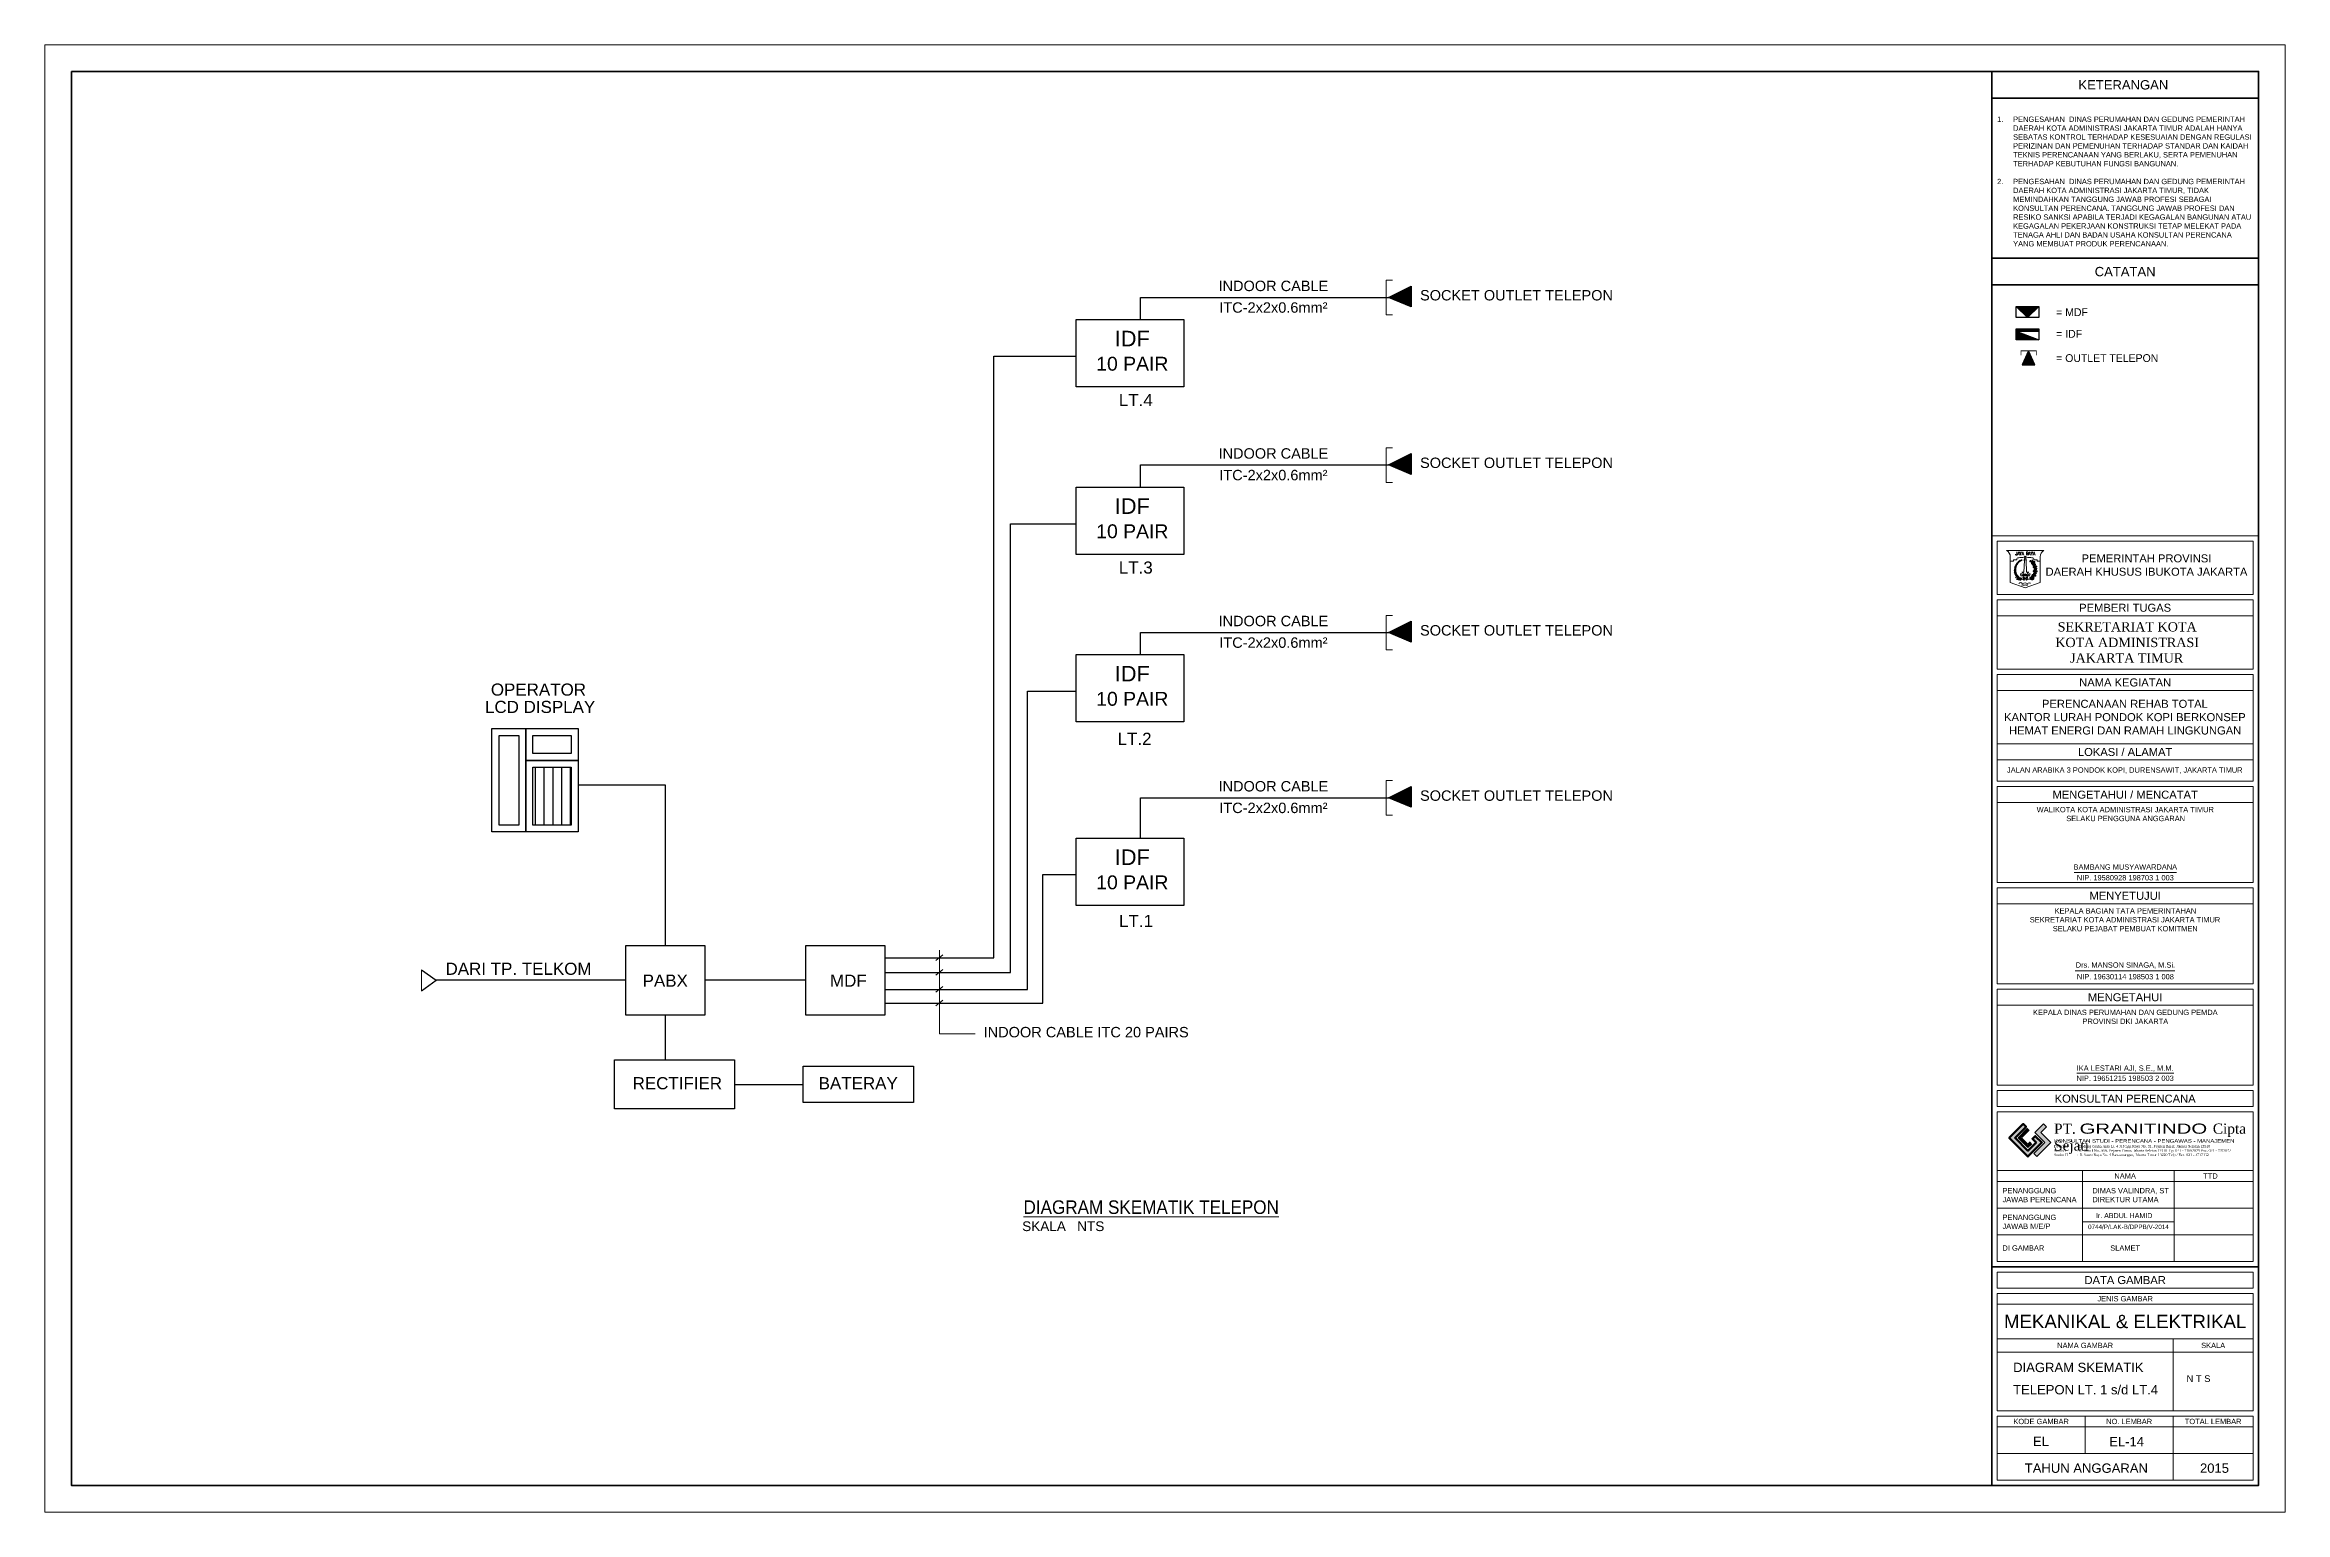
# Model space of a CAD drawing. Header units: millimetres. Extents: x -11 to 37583, y -101 to 28664.
# Drawn here: x 20783 to 37583, y 17664 to 28664 of the extents above; entities that cross this region are included whole.
import ezdxf
from ezdxf.enums import TextEntityAlignment as Align

# ---------------------------------------------------------------- set-up
doc = ezdxf.new("R2010")
doc.units = ezdxf.units.MM
for name, color, linetype, lineweight in [('ars', 11, 'Continuous', 5), ('GRS KOP', 1, 'Continuous', 35), ('HACH', 252, 'Continuous', 0), ('kop', 7, 'Continuous', 20), ('LAMPU-LISTRIK', 22, 'Continuous', 0), ('lan', 7, 'Continuous', 15), ('logo', 7, 'Continuous', 50), ('TEKS', 255, 'Continuous', 9)]:
    doc.layers.add(name, color=color, linetype=linetype, lineweight=lineweight)
doc.layers.add('DIM', color=8, linetype='Continuous')
doc.layers.add('HT', color=8, linetype='Continuous')
doc.styles.add('BARU', font='complex.shx')
doc.styles.add('H500', font='X-OPTA10.SHX')
doc.styles.get("Standard").update_dxf_attribs({"font": 'arial.ttf'})
doc.styles.add('style2', font='verdana.ttf')

# ---------------------------------------------------------------- blocks, each defined once
blk = doc.blocks.new('logo granitindo baru')
at = {"layer": 'logo'}
for points in [[(1.03, 1.463), (0.916, 1.574), (0.366, 1.024), (1.1, 0.289), (1.652, 0.843), (1.392, 1.098), (1.281, 0.987), (1.423, 0.84), (1.102, 0.519), (0.594, 1.025)], [(1.721, 1.576), (1.381, 1.236), (1.771, 0.842), (1.341, 0.407), (1.454, 0.294), (2.001, 0.844), (1.609, 1.237), (1.835, 1.464)]]:
    blk.add_hatch(color=8, dxfattribs=at).paths.add_polyline_path(points)
at = {"layer": 'Defpoints'}
blk.add_point((9.7, 0), dxfattribs=at)
at = {"layer": 'logo'}
blk.add_lwpolyline([(1.03, 1.463), (0.916, 1.574), (0.366, 1.024), (1.1, 0.289), (1.652, 0.843), (1.392, 1.098), (1.281, 0.987), (1.423, 0.84), (1.102, 0.519), (0.594, 1.025), (1.03, 1.463), (0.916, 1.574)], dxfattribs=at)
at = {"layer": 'logo', "lineweight": 13}
for points in [[(1.089, 1.403), (0.713, 1.026), (1.101, 0.638), (1.258, 0.794)], [(1.112, 1.38), (0.759, 1.026), (1.101, 0.683), (1.235, 0.817)], [(1.134, 1.357), (0.803, 1.026), (1.101, 0.728), (1.213, 0.839)], [(1.157, 1.334), (0.85, 1.026), (1.101, 0.775), (1.189, 0.863)]]:
    blk.add_lwpolyline(points, dxfattribs=at)
at = {"layer": 'logo', "lineweight": 0}
blk.add_lwpolyline([(1.721, 1.576), (1.381, 1.236), (1.771, 0.842), (1.341, 0.407), (1.454, 0.294), (2.001, 0.844), (1.609, 1.237), (1.835, 1.464), (1.721, 1.576)], dxfattribs=at)
at = {"layer": 'logo', "insert": (2.134, 0.975), "char_height": 0.1, "attachment_point": 1}
blk.add_mtext_dynamic_manual_height_columns('{\\f@Arial Unicode MS|b0|i0|c0|p34;\\H1.4x;\\W1.2;KONSULTAN STUDI - PERENCANA - PENGAWAS - MANAJEMEN\\fTimes New Roman|b0|i0|c0|p18;\\P\\pt0.9;\\H0.71429x;\\W1;Domisili ^I: Gedung Graha Arsa Lt. 4 Jl.Siaga Raya No. 31, Pejaten Barat, Jakarta Selatan 12510\\PStudio I ^I: Jl. Batu I No. 36A, Pejaten Timur, Jakarta Selatan 12510 Tlp. 021 - 71082879 Fax. 021 - 7972072\\PStudio II          : Jl. Sawo Raya No. 4 Rawamangun, Jakarta Timur 13220 Telp / Fax. 021 - 4717152}', width=9.56937, gutter_width=0, heights=[1.67], dxfattribs=at)
at = {"layer": 'logo', "insert": (2.134, 1.589), "char_height": 0.4, "width": 7.66452, "attachment_point": 1}
blk.add_mtext('{\\fTimes New Roman|b0|i0|c0|p18;PT. \\fCityBlueprint|b0|i0|c2|p2;\\W1.5;GRANITINDO \\fTimes New Roman|b0|i0|c0|p18;\\W1;Cipta Sejati}', dxfattribs=at)
blk = doc.blocks.new('kop')
at = {"layer": 'ars'}
for p, q in [((74.521, 35.599), (74.496, 35.614)), ((74.534, 35.595), (74.538, 35.581)), ((74.578, 35.526), (74.553, 35.541)), ((74.578, 35.526), (74.581, 35.555)), ((74.6, 35.468), (74.612, 35.457)), ((74.614, 35.467), (74.614, 35.452)), ((74.634, 35.366), (74.615, 35.388)), ((74.631, 35.289), (74.635, 35.273)), ((74.634, 35.366), (74.643, 35.394)), ((74.642, 35.304), (74.637, 35.29)), ((74.472, 34.989), (74.502, 34.992)), ((74.537, 35.048), (74.537, 35.078)), ((74.552, 35.066), (74.578, 35.081)), ((74.621, 35.202), (74.607, 35.228)), ((74.621, 35.202), (74.64, 35.225))]:
    blk.add_line(p, q, dxfattribs=at)
for centre, radius, start, end in [((73.816, 35.253), 0.061, 2.2926, 66.75394), ((73.901, 35.312), 0.061, 182.2926, 246.75394), ((73.906, 35.362), 0.061, 172.39949, 236.86083), ((73.812, 35.319), 0.061, 352.39949, 56.86083), ((73.916, 35.414), 0.061, 164.61904, 229.08037), ((73.817, 35.384), 0.061, 344.61904, 49.08037), ((73.933, 35.316), 0.061, 120.67989, 185.14122), ((74.278, 35.315), 0.405, 114.0856, 237.63251), ((73.842, 35.364), 0.061, 300.67989, 5.14122), ((73.923, 35.456), 0.0488, 158.86486, 223.3262), ((73.936, 35.271), 0.061, 130.573, 195.03434), ((73.852, 35.424), 0.061, 292.89943, 357.36077), ((73.937, 35.365), 0.061, 112.89943, 177.36077), ((73.842, 35.44), 0.0488, 338.86486, 43.3262), ((73.837, 35.302), 0.061, 310.573, 15.03434), ((73.873, 35.469), 0.0488, 287.14526, 351.60659), ((73.935, 35.415), 0.0488, 107.14526, 171.60659), ((73.942, 35.493), 0.0488, 150.29963, 214.76097), ((73.859, 35.489), 0.0488, 330.29963, 34.76097), ((73.948, 35.451), 0.0488, 98.58003, 163.04136), ((73.894, 35.513), 0.0488, 278.58003, 343.04136), ((73.961, 35.528), 0.0488, 145.79893, 210.26027), ((73.879, 35.531), 0.0488, 325.79893, 30.26027), ((73.916, 35.552), 0.0488, 274.07933, 338.54067), ((73.965, 35.485), 0.0488, 94.07933, 158.54067), ((73.985, 35.56), 0.0488, 139.36791, 203.82924), ((73.904, 35.572), 0.0488, 319.36791, 23.82924), ((73.984, 35.517), 0.0488, 87.6483, 152.10964), ((73.943, 35.589), 0.0488, 267.6483, 332.10964), ((74.012, 35.589), 0.0488, 133.84164, 198.30297), ((73.932, 35.609), 0.0488, 313.84164, 18.30297), ((74.007, 35.547), 0.0488, 82.12203, 146.58337), ((73.973, 35.622), 0.0488, 262.12203, 326.58337), ((74.036, 35.612), 0.0439, 126.62395, 191.08528), ((73.967, 35.639), 0.0439, 306.62395, 11.08528), ((74.026, 35.575), 0.0439, 74.90434, 139.36568), ((74.005, 35.646), 0.0439, 254.90434, 319.36568), ((74, 35.656), 0.0352, 303.96096, 8.42229), ((74.054, 35.632), 0.0352, 123.96096, 188.42229), ((74.045, 35.603), 0.0352, 72.24135, 136.70269), ((74.03, 35.66), 0.0352, 252.24135, 316.70269), ((74.027, 35.676), 0.0352, 297.74061, 2.20194), ((74.078, 35.647), 0.0352, 117.74061, 182.20194), ((74.066, 35.619), 0.0352, 66.021, 130.48234), ((74.057, 35.677), 0.0352, 246.021, 310.48234), ((74.097, 35.661), 0.0281, 113.40069, 177.86202), ((74.058, 35.688), 0.0281, 293.40069, 357.86202), ((74.086, 35.64), 0.0281, 61.68108, 126.14242), ((74.082, 35.687), 0.0281, 241.68108, 306.14242), ((74.082, 35.701), 0.0281, 293.40069, 357.86202), ((74.121, 35.674), 0.0281, 113.40069, 177.86202), ((74.11, 35.653), 0.0281, 61.68108, 126.14242), ((74.106, 35.7), 0.0281, 241.68108, 306.14242), ((74.117, 35.713), 0.0281, 260.93685, 325.39819), ((74.136, 35.669), 0.0281, 80.93685, 145.39819), ((74.232, 35.315), 0.405, 302.36749, 44.48513), ((74.485, 35.674), 0.0613, 235.51536, 280.6207), ((74.445, 35.613), 0.0507, 1.42482, 71.62404), ((74.541, 35.601), 0.0613, 235.51536, 280.6207), ((74.589, 35.652), 0.0795, 151.18188, 225.99565), ((74.502, 35.54), 0.0507, 1.42482, 71.62404), ((74.526, 35.44), 0.0795, 20.9123, 95.72607), ((74.592, 35.547), 0.0795, 200.9123, 275.72607), ((74.464, 35.633), 0.0795, 331.18188, 45.99565), ((74.611, 35.596), 0.0507, 162.59462, 232.79384), ((74.623, 35.449), 0.0613, 217.22881, 262.33415), ((74.538, 35.6), 0.0613, 313.59796, 358.7033), ((74.663, 35.361), 0.0795, 171.16409, 245.97786), ((74.552, 35.301), 0.0795, 351.16409, 65.97786), ((74.566, 35.403), 0.0507, 343.13827, 53.33749), ((74.562, 35.252), 0.0507, 331.52956, 41.72878), ((74.684, 35.504), 0.0795, 133.19986, 208.01363), ((74.559, 35.525), 0.0795, 313.19986, 28.01363), ((74.682, 35.427), 0.0507, 150.06789, 220.26711), ((74.688, 35.241), 0.0507, 128.27812, 198.47734), ((74.721, 35.315), 0.0795, 113.30268, 188.11645), ((74.611, 35.377), 0.0795, 293.30268, 8.11645), ((74.611, 35.447), 0.0613, 301.07123, 346.17657), ((73.829, 35.191), 0.061, 12.66278, 77.12411), ((73.902, 35.264), 0.061, 192.66278, 257.12411), ((73.907, 35.225), 0.061, 200.21515, 264.67648), ((73.844, 35.143), 0.061, 20.21515, 84.67648), ((73.921, 35.183), 0.061, 206.16011, 270.62144), ((73.867, 35.095), 0.061, 26.16011, 90.62144), ((73.943, 35.23), 0.061, 140.94317, 205.40451), ((73.841, 35.243), 0.061, 320.94317, 25.40451), ((73.941, 35.145), 0.061, 208.50798, 272.96932), ((73.891, 35.055), 0.061, 28.50798, 92.96932), ((73.957, 35.19), 0.061, 140.94317, 205.40451), ((73.854, 35.203), 0.061, 320.94317, 25.40451), ((73.921, 35.015), 0.061, 40.03108, 104.49242), ((73.953, 35.113), 0.061, 220.03108, 284.49242), ((73.974, 35.153), 0.061, 146.90284, 211.36418), ((73.871, 35.155), 0.061, 326.90284, 31.36418), ((73.956, 34.978), 0.061, 49.20062, 113.66196), ((73.971, 35.08), 0.061, 229.20062, 293.66196), ((73.997, 35.115), 0.061, 146.69526, 211.1566), ((73.893, 35.117), 0.061, 326.69526, 31.1566), ((74.021, 35.084), 0.061, 144.86352, 209.32486), ((73.918, 35.089), 0.061, 324.86352, 29.32486), ((73.99, 34.949), 0.061, 44.42228, 108.88361), ((74.014, 35.049), 0.061, 224.42228, 288.88361), ((74.049, 35.054), 0.061, 144.49027, 208.9516), ((73.946, 35.059), 0.061, 324.49027, 28.9516), ((74.08, 35.031), 0.061, 156.18026, 220.64159), ((73.978, 35.016), 0.061, 336.18026, 40.64159), ((74.567, 35.052), 0.0795, 137.1076, 211.92137), ((74.441, 35.064), 0.0795, 317.1076, 31.92137), ((74.547, 34.969), 0.0507, 83.44322, 153.64244), ((74.537, 35.042), 0.0613, 234.44656, 279.55191), ((74.569, 34.993), 0.0612, 69.89618, 144.70994), ((74.541, 35.085), 0.0612, 249.89618, 324.70994), ((74.582, 35.119), 0.0613, 176.98724, 222.09259), ((74.509, 35.12), 0.0507, 302.89671, 13.09593), ((74.644, 35.186), 0.0795, 153.08913, 227.9029), ((74.627, 35.286), 0.0613, 205.62009, 250.72544), ((74.52, 35.163), 0.0795, 333.08913, 47.9029), ((74.629, 35.078), 0.0507, 106.58179, 176.78101), ((74.591, 35.141), 0.0613, 257.58513, 302.69047), ((74.602, 35.228), 0.0795, 271.02002, 345.83379), ((74.68, 35.129), 0.0795, 91.02002, 165.83379), ((74.63, 35.285), 0.0613, 279.28146, 324.3868)]:
    blk.add_arc(centre, radius, start, end, dxfattribs=at)
at = {"layer": 'ars', "color": 11}
for centre, radius, start, end in [((74.491, 34.995), 0.0613, 158.86957, 203.97492), ((74.422, 35.02), 0.0507, 284.77904, 354.97826), ((74.44, 34.986), 0.016, 270, 302.36749)]:
    blk.add_arc(centre, radius, start, end, dxfattribs=at)
at = {"layer": 'ars'}
for points, start_tangent, end_tangent in [([(74.461, 35.651), (74.466, 35.634), (74.45, 35.624), (74.429, 35.623), (74.426, 35.64), (74.439, 35.661), (74.444, 35.672), (74.461, 35.663), (74.461, 35.651)], (0.714442, -0.699695), (0.714442, -0.699695)), ([(74.518, 35.578), (74.523, 35.561), (74.507, 35.551), (74.486, 35.55), (74.483, 35.567), (74.496, 35.588), (74.501, 35.599), (74.518, 35.589), (74.518, 35.578)], (0.714442, -0.699695), (0.714442, -0.699695)), ([(74.594, 35.435), (74.593, 35.416), (74.574, 35.412), (74.555, 35.418), (74.556, 35.435), (74.576, 35.451), (74.584, 35.459), (74.597, 35.445), (74.594, 35.435)], (0.458819, -0.88853), (0.458819, -0.88853)), ([(74.596, 35.277), (74.591, 35.26), (74.572, 35.259), (74.554, 35.269), (74.559, 35.285), (74.581, 35.297), (74.591, 35.303), (74.601, 35.287), (74.596, 35.277)], (0.270637, -0.962681), (0.270637, -0.962681)), ([(74.571, 35.605), (74.582, 35.591), (74.6, 35.598), (74.612, 35.615), (74.601, 35.627), (74.576, 35.629), (74.564, 35.631), (74.562, 35.612), (74.571, 35.605)], (0.149901, -0.988701), (0.149901, -0.988701)), ([(74.644, 35.445), (74.652, 35.429), (74.671, 35.432), (74.687, 35.445), (74.678, 35.46), (74.654, 35.467), (74.643, 35.472), (74.637, 35.453), (74.644, 35.445)], (-0.068112, -0.997678), (-0.068112, -0.997678)), ([(74.66, 35.272), (74.661, 35.253), (74.68, 35.25), (74.699, 35.256), (74.697, 35.273), (74.677, 35.288), (74.669, 35.297), (74.656, 35.282), (74.66, 35.272)], (-0.433585, -0.901113), (-0.433585, -0.901113)), ([(74.463, 35.013), (74.447, 35.004), (74.433, 35.018), (74.428, 35.037), (74.443, 35.045), (74.467, 35.037), (74.479, 35.034), (74.474, 35.016), (74.463, 35.013)], (-0.515761, -0.856733), (-0.515761, -0.856733)), ([(74.551, 35.127), (74.539, 35.113), (74.521, 35.122), (74.51, 35.139), (74.522, 35.151), (74.547, 35.151), (74.559, 35.152), (74.56, 35.133), (74.551, 35.127)], (-0.223771, -0.974642), (-0.223771, -0.974642)), ([(74.549, 35.011), (74.537, 34.997), (74.548, 34.981), (74.566, 34.972), (74.576, 34.985), (74.573, 35.01), (74.573, 35.022), (74.554, 35.021), (74.549, 35.011)], (-0.942817, -0.33331), (-0.942817, -0.33331)), ([(74.614, 35.117), (74.608, 35.1), (74.624, 35.089), (74.645, 35.088), (74.649, 35.104), (74.636, 35.126), (74.631, 35.137), (74.614, 35.128), (74.614, 35.117)], (-0.735998, -0.676983), (-0.735998, -0.676983))]:
    blk.add_spline(points, degree=3, dxfattribs=dict(at, start_tangent=start_tangent, end_tangent=end_tangent))
for points in [[(74.445, 34.97), (74.47, 34.975), (74.522, 34.973), (74.56, 34.955)], [(74.445, 34.97), (74.468, 34.959), (74.518, 34.947), (74.56, 34.955)]]:
    blk.add_spline(points, degree=3, dxfattribs=at)
at = {"layer": 'GRS KOP'}
for p, q in [((73, 1), (73, 54)), ((83, 1), (83, 54)), ((73, 53), (83, 53)), ((73, 47), (83, 47)), ((73, 46), (83, 46)), ((73, 9.2), (83, 9.2))]:
    blk.add_line(p, q, dxfattribs=at)
blk.add_lwpolyline([(1, 54), (83, 54), (83, 1), (1, 1)], close=True, dxfattribs=at)
at = {"layer": 'kop', "color": 7}
for p, q in [((84, 55), (0, 55)), ((0, 55), (0, 0)), ((84, 55), (84, 0)), ((84, 55), (84, 0)), ((74.205, 35.69), (74.305, 35.69)), ((74.225, 35.67), (74.205, 35.23)), ((74.235, 35.698), (74.275, 35.698)), ((74.285, 35.67), (74.305, 35.23)), ((74.075, 35.17), (74.124, 35.17)), ((74.075, 35.17), (74.095, 35.09)), ((74.095, 35.09), (74.415, 35.09)), ((74.124, 35.23), (74.124, 35.228)), ((74.124, 35.23), (74.205, 35.23)), ((74.124, 35.228), (74.129, 35.228)), ((74.124, 35.17), (74.134, 35.13)), ((74.134, 35.13), (74.376, 35.13)), ((74.195, 35.15), (74.235, 35.15)), ((74.275, 35.15), (74.315, 35.15)), ((74.305, 35.23), (74.386, 35.23)), ((74.376, 35.13), (74.386, 35.17)), ((74.381, 35.228), (74.386, 35.228)), ((74.386, 35.23), (74.386, 35.228)), ((74.386, 35.17), (74.435, 35.17)), ((74.415, 35.09), (74.435, 35.17)), ((0, 0), (84, 0))]:
    blk.add_line(p, q, dxfattribs=at)
at = {"layer": 'kop'}
for p, q in [((83, 36.6), (73, 36.6)), ((73.2, 34.4), (73.2, 36.4)), ((82.8, 36.4), (73.2, 36.4)), ((82.8, 34.4), (82.8, 36.4)), ((82.8, 34.4), (73.2, 34.4)), ((73.2, 31.6), (73.2, 34.2)), ((82.8, 34.2), (73.2, 34.2)), ((82.8, 31.6), (82.8, 34.2)), ((82.8, 33.6), (73.2, 33.6)), ((82.8, 31.6), (73.2, 31.6)), ((73.2, 27.4), (73.2, 31.4)), ((82.8, 31.4), (73.2, 31.4)), ((82.8, 27.4), (82.8, 31.4)), ((82.8, 30.8), (73.2, 30.8)), ((82.8, 28.8), (73.2, 28.8)), ((82.8, 28.2), (73.2, 28.2)), ((82.8, 27.4), (73.2, 27.4)), ((73.2, 23.6), (73.2, 27.2)), ((82.8, 27.2), (73.2, 27.2)), ((82.8, 23.6), (82.8, 27.2)), ((82.8, 26.6), (73.2, 26.6)), ((82.8, 23.6), (73.2, 23.6)), ((76.089, 23.976), (79.928, 23.976)), ((73.2, 19.8), (73.2, 23.4)), ((82.8, 23.4), (73.2, 23.4)), ((82.8, 22.8), (73.2, 22.8)), ((82.8, 19.8), (82.8, 23.4)), ((76.127, 20.296), (79.863, 20.296)), ((82.8, 19.8), (73.2, 19.8)), ((73.2, 16), (73.2, 19.6)), ((82.8, 19.6), (73.2, 19.6)), ((82.8, 16), (82.8, 19.6)), ((82.8, 19), (73.2, 19)), ((82.8, 16), (73.2, 16)), ((73.2, 9.4), (73.2, 15)), ((82.8, 15), (73.2, 15)), ((82.8, 9.4), (82.8, 15)), ((82.8, 12.8), (73.2, 12.8)), ((76.4, 9.4), (76.4, 12.8)), ((79.842, 9.4), (79.842, 12.8)), ((82.8, 12.4), (73.2, 12.4)), ((73.2, 12.4), (73.2, 11.4)), ((82.8, 11.4), (73.2, 11.4)), ((82.8, 10.4), (73.2, 10.4)), ((82.8, 9.4), (73.2, 9.4)), ((73.2, 7.8), (82.8, 7.8)), ((73.2, 6.5), (82.8, 6.5)), ((73.2, 6), (82.8, 6)), ((79.8, 3.8), (79.8, 6.5)), ((76.5, 2.2), (76.5, 3.6)), ((79.8, 1.2), (79.8, 3.6)), ((73.2, 3.2), (82.8, 3.2)), ((73.2, 2.2), (82.8, 2.2))]:
    blk.add_line(p, q, dxfattribs=at)
at = {"layer": 'kop', "color": 5}
for p, q in [((74.955, 36.05), (73.555, 36.05)), ((73.695, 35.81), (73.695, 34.85)), ((73.695, 35.65), (73.815, 35.65)), ((73.815, 35.69), (73.815, 35.65)), ((73.815, 35.69), (73.935, 35.69)), ((73.935, 35.73), (73.935, 35.69)), ((74.575, 35.73), (74.575, 35.69)), ((74.695, 35.69), (74.575, 35.69)), ((74.695, 35.69), (74.695, 35.65)), ((74.815, 35.65), (74.695, 35.65)), ((74.815, 35.81), (74.815, 34.85)), ((73.695, 34.85), (74.255, 34.65)), ((74.225, 34.95), (74.171, 35.022)), ((74.255, 34.986), (74.203, 35.046)), ((74.225, 34.95), (74.21, 34.93)), ((74.255, 34.986), (74.307, 35.046)), ((74.255, 34.65), (74.815, 34.85)), ((74.285, 34.95), (74.339, 35.022)), ((74.285, 34.95), (74.3, 34.93))]:
    blk.add_line(p, q, dxfattribs=at)
at = {"layer": 'kop', "color": 7}
for points in [[(74.235, 35.698), (74.233, 35.701), (74.231, 35.704), (74.229, 35.707), (74.228, 35.71), (74.227, 35.713), (74.227, 35.715), (74.226, 35.718), (74.226, 35.72), (74.226, 35.723), (74.226, 35.725), (74.226, 35.728), (74.226, 35.731), (74.226, 35.733), (74.227, 35.736), (74.228, 35.738), (74.229, 35.741), (74.23, 35.743), (74.232, 35.746), (74.234, 35.749), (74.236, 35.753), (74.24, 35.758), (74.244, 35.763), (74.249, 35.77), (74.255, 35.778)], [(74.275, 35.698), (74.277, 35.701), (74.279, 35.704), (74.281, 35.707), (74.282, 35.71), (74.283, 35.713), (74.283, 35.715), (74.284, 35.718), (74.284, 35.72), (74.284, 35.723), (74.284, 35.725), (74.284, 35.728), (74.284, 35.731), (74.284, 35.733), (74.283, 35.736), (74.282, 35.738), (74.281, 35.741), (74.28, 35.743), (74.278, 35.746), (74.276, 35.749), (74.274, 35.753), (74.27, 35.758), (74.266, 35.763), (74.261, 35.77), (74.255, 35.778)]]:
    blk.add_lwpolyline(points, dxfattribs=at)
at = {"layer": 'kop', "color": 1}
blk.add_lwpolyline([(74.07, 34.97), (74.44, 34.97)], close=True, dxfattribs=at)
at = {"layer": 'kop', "color": 5}
for points in [[(74.21, 34.97), (74.18, 34.93)], [(74.3, 34.97), (74.33, 34.93)]]:
    blk.add_lwpolyline(points, dxfattribs=at)
at = {"layer": 'kop'}
for points in [[(76.189, 16.449), (79.826, 16.449)], [(76.4, 10.882), (79.842, 10.882)]]:
    blk.add_lwpolyline(points, dxfattribs=at)
for points in [[(73.2, 15.2), (82.8, 15.2), (82.8, 15.8), (73.2, 15.8)], [(73.2, 8.4), (82.8, 8.4), (82.8, 9), (73.2, 9)], [(73.2, 3.8), (82.8, 3.8), (82.8, 8.2), (73.2, 8.2)], [(73.2, 1.2), (82.8, 1.2), (82.8, 3.6), (73.2, 3.6)]]:
    blk.add_lwpolyline(points, close=True, dxfattribs=at)
at = {"layer": 'kop', "color": 5}
for centre, radius, start, end in [((73.419, 35.81), 0.276, 0, 60.51287), ((73.975, 35.73), 0.04, 90, 180), ((74.535, 35.73), 0.04, 0, 90), ((75.091, 35.81), 0.276, 119.48713, 180), ((74.187, 35.034), 0.02, 36.8699, 216.8699), ((74.323, 35.034), 0.02, 323.1301, 143.1301)]:
    blk.add_arc(centre, radius, start, end, dxfattribs=at)
at = {"layer": 'kop', "color": 7}
for centre, radius, start, end in [((74.198, 35.663), 0.0283, 15, 75), ((74.312, 35.663), 0.0283, 105, 165), ((74.079, 35.119), 0.12, 15, 65.38943), ((74.255, 35.15), 0.02, 0, 180), ((74.431, 35.119), 0.12, 114.61057, 165)]:
    blk.add_arc(centre, radius, start, end, dxfattribs=at)
at = {"layer": 'kop', "color": 1}
blk.add_arc((74.07, 34.986), 0.016, 237.63251, 270, dxfattribs=at)
at = {"layer": 'kop', "color": 5}
for points in [[(74.255, 35.83), (74.232, 35.807), (74.2, 35.793), (74.12, 35.782), (74.046, 35.777), (73.975, 35.77)], [(74.255, 35.83), (74.278, 35.807), (74.31, 35.793), (74.39, 35.782), (74.464, 35.777), (74.535, 35.77)], [(74.023, 34.99), (74.006, 34.984), (73.974, 34.992), (73.925, 35.01), (73.891, 35.041)], [(74.038, 34.971), (74.016, 34.967), (73.997, 34.959), (73.964, 34.956), (73.932, 34.964)], [(74.082, 34.965), (74.066, 34.956), (74.034, 34.952), (74.006, 34.952), (73.992, 34.948)], [(74.015, 34.807), (74.089, 34.844), (74.162, 34.807), (74.249, 34.833), (74.326, 34.809), (74.4, 34.83), (74.45, 34.817)], [(74.125, 34.97), (74.104, 34.959), (74.093, 34.947), (74.051, 34.932), (74.033, 34.937)], [(74.113, 34.984), (74.085, 34.986), (74.071, 34.993), (74.051, 34.993)], [(74.125, 34.97), (74.112, 34.996), (74.085, 35.02), (74.081, 35.031)], [(74.12, 34.747), (74.16, 34.759), (74.204, 34.744), (74.255, 34.753), (74.3, 34.744), (74.332, 34.758), (74.357, 34.749)]]:
    blk.add_spline(points, degree=3, dxfattribs=at)
at = {"xscale": 0.9500000000000455, "yscale": 0.9500000000000455, "zscale": 0.9500000000000455}
blk.add_blockref('logo granitindo baru', (73.307, 13.056), dxfattribs=at)
at = {"layer": 'kop'}
for s, height, p in [('KETERANGAN ', 0.35, (78, 53.5)), ('CATATAN', 0.35, (78, 46.5)), ('DAERAH KHUSUS IBUKOTA JAKARTA', 0.29998, (78.8, 35.25)), ('PEMERINTAH PROVINSI', 0.29998, (78.8, 35.75)), ('PEMBERI TUGAS', 0.3, (78, 33.9)), ('NAMA KEGIATAN', 0.3, (78, 31.1)), ('LOKASI / ALAMAT', 0.3, (78, 28.5)), ('JALAN ARABIKA 3 PONDOK KOPI, DURENSAWIT, JAKARTA TIMUR', 0.2, (77.986, 27.8)), ('MENGETAHUI / MENCATAT', 0.3, (78, 26.9)), ('BAMBANG MUSYAWARDANA', 0.19926, (78.007, 24.183)), ('NIP. 19580928 198703 1 003', 0.19926, (78.007, 23.78)), ('MENYETUJUI', 0.3, (78, 23.1)), ('Drs. MANSON SINAGA, M.Si.', 0.19926, (78.009, 20.496)), ('NIP. 19630114 198503 1 008', 0.19926, (78.009, 20.071)), ('MENGETAHUI', 0.3, (78, 19.3)), ('NIP. 19651215 198503 2 003', 0.2, (77.999, 16.264)), ('IKA LESTARI AJI, S.E., M.M.', 0.2, (77.999, 16.625)), ('KONSULTAN PERENCANA', 0.3, (78, 15.5)), ('NAMA', 0.2, (78, 12.6)), ('TTD', 0.2, (81.2, 12.6)), ('DATA GAMBAR', 0.3, (78, 8.7)), ('JENIS GAMBAR', 0.2, (78, 8)), ('MEKANIKAL & ELEKTRIKAL', 0.5, (78, 7.146)), ('NAMA GAMBAR', 0.2, (76.5, 6.25)), ('SKALA', 0.2, (81.3, 6.25)), ('KODE GAMBAR', 0.2, (74.85, 3.4)), ('NO. LEMBAR', 0.2, (78.15, 3.4)), ('TOTAL LEMBAR', 0.2, (81.3, 3.4)), ('EL', 0.35, (74.844, 2.65)), ('TAHUN ANGGARAN', 0.35, (76.545, 1.65)), ('2015', 0.35, (81.349, 1.65))]:
    blk.add_text(s, height=height, dxfattribs=at).set_placement(p, align=Align.MIDDLE)
at = {"layer": 'kop', "color": 5, "style": 'BARU', "width": 0.9}
blk.add_text('JAYA RAYA', height=0.12, dxfattribs=at).set_placement((74.255, 35.93), align=Align.MIDDLE)
at = {"layer": 'kop'}
blk.add_text('0744/P/LAK-B/DPPB/V-2014', height=0.16877, dxfattribs=at).set_placement((78.122, 10.609), align=Align.CENTER)
for s, insert, char_height, width, attachment_point in [('\\pi-0.6,l0.6,t0.6;1.^IPENGESAHAN  DINAS PERUMAHAN DAN GEDUNG PEMERINTAH DAERAH KOTA ADMINISTRASI JAKARTA TIMUR ADALAH HANYA SEBATAS KONTROL TERHADAP KESESUAIAN DENGAN REGULASI PERIZINAN DAN PEMENUHAN TERHADAP STANDAR DAN KAIDAH TEKNIS PERENCANAAN YANG BERLAKU, SERTA PEMENUHAN TERHADAP KEBUTUHAN FUNGSI BANGUNAN.\\P\\P2.^IPENGESAHAN  DINAS PERUMAHAN DAN GEDUNG PEMERINTAH DAERAH KOTA ADMINISTRASI JAKARTA TIMUR, TIDAK MEMINDAHKAN TANGGUNG JAWAB PROFESI SEBAGAI KONSULTAN PERENCANA. TANGGUNG JAWAB PROFESI DAN RESIKO SANKSI APABILA TERJADI KEGAGALAN BANGUNAN ATAU KEGAGALAN PEKERJAAN KONSTRUKSI TETAP MELEKAT PADA TENAGA AHLI DAN BADAN USAHA KONSULTAN PERENCANA YANG MEMBUAT PRODUK PERENCANAAN.', (73.2, 49.875), 0.2, 9.6, 4), ('PENANGGUNG\\PJAWAB PERENCANA', (73.4, 12.15), 0.2, 8.33062, 1), ('DIMAS VALINDRA, ST\\PDIREKTUR UTAMA', (76.77, 12.15), 0.2, 8.16499, 1), ('PENANGGUNG\\PJAWAB M/E/P', (73.4, 11.15), 0.2, 8.79211, 1), ('\\pi0.69141;Ir. ABDUL HAMID', (76.213, 11.211), 0.1893, 3.45995, 1), ('DI GAMBAR', (73.4, 10), 0.2, 7.59768, 1)]:
    blk.add_mtext(s, dxfattribs=dict(at, insert=insert, char_height=char_height, width=width, attachment_point=attachment_point))
at = {"layer": 'kop', "attachment_point": 1, "style": 'BARU'}
for s, width, insert, char_height in [('\\pi1.4375;{\\fRomantic|b0|i0|c2|p2;SEKRETARIAT KOTA\\P\\pi1.3461;KOTA ADMINISTRASI\\P\\pi1.9027;JAKARTA TIMUR}', 7.94943, (74.033, 33.359), 0.35), ('\\pi0.65609;{\\fArial|b0|i0|c0|p34;WALIKOTA KOTA ADMINISTRASI JAKARTA TIMUR\\P\\pi1.7645;SELAKU PENGGUNA ANGGARAN}', 7.94943, (74.027, 26.434), 0.2), ('\\pi1.5072;{\\fArial|b0|i0|c0|p34;KEPALA BAGIAN TATA PEMERINTAHAN\\P\\pi0.57794;SEKRETARIAT KOTA ADMINISTRASI JAKARTA TIMUR\\P\\pi1.4412;SELAKU PEJABAT PEMBUAT KOMITMEN}', 8.28085, (73.847, 22.638), 0.2), ('\\pi0.5226;{\\fArial|b0|i0|c0|p34;KEPALA DINAS PERUMAHAN DAN GEDUNG PEMDA\\P\\pi2.3784;PROVINSI DKI JAKARTA}', 7.94943, (74.022, 18.833), 0.2)]:
    blk.add_mtext_dynamic_manual_height_columns(s, width=width, gutter_width=1.5, heights=[0], dxfattribs=dict(at, insert=insert, char_height=char_height))
at = {"layer": 'kop', "insert": (73.322, 30.449), "char_height": 0.3, "attachment_point": 1}
blk.add_mtext_dynamic_manual_height_columns('\\pi1.5591;PERENCANAAN REHAB TOTAL \\P\\pi0.13935;KANTOR LURAH PONDOK KOPI BERKONSEP \\P\\pi0.32393;HEMAT ENERGI DAN RAMAH LINGKUNGAN', width=9.28892, gutter_width=1.5, heights=[0], dxfattribs=at)
at = {"layer": 'kop', "style": 'BARU', "flags": 4}
for p, height in [((73.8, 5.4), 0.35), ((73.8, 4.9), 0.35), ((80.303, 5.382), 0.25), ((73.8, 4.4), 0.35), ((80.303, 4.882), 0.25), ((80.303, 4.382), 0.25)]:
    blk.add_attdef('-', p, '', height=height, dxfattribs=at)
at = {"layer": 'kop', "flags": 4}
for tag, p in [('AR-00', (78.057, 2.648)), ('00', (81.238, 2.647))]:
    blk.add_attdef(tag, text='', height=0.35, dxfattribs=at).set_placement(p, align=Align.MIDDLE)

msp = doc.modelspace()

# ---------------------------------------------------------------- hatches: boundary and pattern name
at = {"layer": 'DIM'}
h = msp.add_hatch(dxfattribs=at)
h.set_pattern_fill('ANSI31', color=256, scale=520, angle=45, style=0)
h.set_pattern_definition([(90, (24268.864, 22619.7), (-65, 1e-14), [])])
h.paths.add_polyline_path([(24730, 23248), (24442, 23248), (24442, 22815), (24730, 22815)])
at = {"layer": 'HACH', "linetype": 'ByBlock'}
for points in [[(31029, 26855), (30859, 26770), (31029, 26699)], [(31029, 25599), (30859, 25514), (31029, 25443)], [(31029, 24343), (30859, 24258), (31029, 24187)], [(31029, 23104), (30859, 23018), (31029, 22948)]]:
    msp.add_hatch(color=256, dxfattribs=at).paths.add_polyline_path(points)
at = {"layer": 'HT'}
for points in [[(35735, 26702), (35566, 26702), (35651, 26619)], [(35735, 26536), (35566, 26536), (35566, 26517), (35735, 26517)], [(35566, 26517), (35566, 26453), (35735, 26453)], [(35658, 26370), (35612, 26266), (35705, 26266)]]:
    msp.add_hatch(color=1, dxfattribs=at).paths.add_polyline_path(points)

# ---------------------------------------------------------------- linework, layer by layer
at = {"layer": 'DIM'}
for p, q in [((26491, 21651), (25732, 21651)), ((25955, 20871), (26469, 20871))]:
    msp.add_line(p, q, dxfattribs=at)
for points in [[(28999, 26605), (28999, 26770), (30859, 26770)], [(30859, 26770), (31029, 26855), (31029, 26699), (30859, 26770)], [(27082, 21820), (27900, 21820), (27900, 26331), (28517, 26331)], [(30859, 25514), (31029, 25599), (31029, 25443), (30859, 25514)], [(28999, 25349), (28999, 25514), (30859, 25514)], [(27082, 21710), (28024, 21710), (28024, 25074), (28517, 25074)], [(28999, 24093), (28999, 24258), (30859, 24258)], [(30859, 24258), (31029, 24343), (31029, 24187), (30859, 24258)], [(27082, 21583), (28151, 21583), (28151, 23818), (28517, 23818)], [(24782, 23116), (25436, 23116), (25436, 21911)], [(28999, 22717), (28999, 23018), (30859, 23018)], [(30859, 23018), (31029, 23104), (31029, 22948), (30859, 23018)], [(27082, 21480), (28267, 21480), (28267, 22443), (28517, 22443)], [(23609, 21730), (23717, 21651)], [(23609, 21572), (23717, 21651)], [(25141, 21651), (23717, 21651)], [(25436, 21390), (25436, 21056)]]:
    msp.add_lwpolyline(points, dxfattribs=at)
for points in [[(28517, 26605), (29324, 26605), (29324, 26100), (28517, 26100)], [(28517, 25349), (29324, 25349), (29324, 24844), (28517, 24844)], [(28517, 24093), (29324, 24093), (29324, 23588), (28517, 23588)], [(24136, 23539), (24389, 23539), (24389, 22763), (24136, 22763)], [(24389, 23539), (24782, 23539), (24782, 22763), (24389, 22763)], [(24389, 23539), (24782, 23539), (24782, 23300), (24389, 23300)], [(24189, 23487), (24337, 23487), (24337, 22815), (24189, 22815)], [(24442, 23487), (24730, 23487), (24730, 23352), (24442, 23352)], [(24389, 23300), (24782, 23300), (24782, 22763), (24389, 22763)], [(24442, 23248), (24730, 23248), (24730, 22815), (24442, 22815)], [(28517, 22717), (29324, 22717), (29324, 22213), (28517, 22213)], [(25141, 21911), (25732, 21911), (25732, 21390), (25141, 21390)], [(26491, 21911), (27082, 21911), (27082, 21390), (26491, 21390)], [(25054, 21056), (25955, 21056), (25955, 20687), (25054, 20687)], [(26469, 21008), (27298, 21008), (27298, 20735), (26469, 20735)]]:
    msp.add_lwpolyline(points, close=True, dxfattribs=at)
at = {"layer": 'GRS KOP'}
for p, q in [((35383, 28264), (37383, 28264)), ((35383, 27064), (37383, 27064)), ((35383, 26864), (37383, 26864))]:
    msp.add_line(p, q, dxfattribs=at)
at = {"layer": 'HACH', "linetype": 'ByBlock'}
msp.add_line((23609, 21730), (23609, 21572), dxfattribs=at)
for points in [[(30889, 26640), (30842, 26640), (30842, 26899), (30889, 26899)], [(30889, 25384), (30842, 25384), (30842, 25643), (30889, 25643)], [(30889, 24128), (30842, 24128), (30842, 24387), (30889, 24387)], [(30889, 22889), (30842, 22889), (30842, 23148), (30889, 23148)]]:
    msp.add_lwpolyline(points, dxfattribs=at)
at = {"layer": 'HT', "color": 1}
for p, q in [((35566, 26702), (35651, 26619)), ((35651, 26619), (35735, 26702)), ((35566, 26536), (35735, 26536)), ((35566, 26517), (35735, 26517)), ((35566, 26517), (35735, 26453))]:
    msp.add_line(p, q, dxfattribs=at)
for points in [[(35566, 26702), (35735, 26702), (35735, 26619), (35566, 26619)], [(35566, 26536), (35735, 26536), (35735, 26453), (35566, 26453)], [(35658, 26370), (35612, 26266), (35705, 26266)]]:
    msp.add_lwpolyline(points, close=True, dxfattribs=at)
at = {"layer": 'HT', "color": 1, "const_width": 5.43}
msp.add_lwpolyline([(35603, 26337), (35603, 26337), (35603, 26370), (35716, 26370), (35716, 26337)], dxfattribs=at)
at = {"layer": 'kop', "color": 7}
for p, q in [((37583, 28664), (20783, 28664)), ((20783, 17664), (37583, 17664))]:
    msp.add_line(p, q, dxfattribs=at)
at = {"layer": 'lan'}
for p, q in [((27464, 21799), (27518, 21841)), ((27491, 21877), (27491, 21251)), ((27464, 21689), (27518, 21731)), ((27464, 21561), (27518, 21604)), ((27464, 21459), (27518, 21501)), ((27491, 21251), (27760, 21251))]:
    msp.add_line(p, q, dxfattribs=at)

# ---------------------------------------------------------------- block references
at = {"layer": 'kop'}
ref = msp.add_blockref('kop', (20783, 17664), dxfattribs=dict(at, xscale=200, yscale=200, zscale=200))
ref.add_attrib('-', 'DIAGRAM SKEMATIK', (35543, 18714), dxfattribs={"height": 70, "flags": 4})
ref.add_attrib('-', 'TELEPON LT. 1 s/d LT.4', (35543, 18547), dxfattribs={"height": 70, "flags": 4})
ref.add_attrib('-', 'N T S', (36844, 18640), dxfattribs={"height": 50, "flags": 4})
ref.add_attrib('AR-00', 'EL-14', dxfattribs={"height": 70, "flags": 4}).set_placement((36394, 18193), align=Align.MIDDLE)
ref.add_attrib('-', 'SLAMET', dxfattribs={"height": 40}).set_placement((36383, 19644), align=Align.MIDDLE)

# ---------------------------------------------------------------- texts
at = {"color": 0, "style": 'style2'}
for s, insert, char_height, width, attachment_point in [('{\\fArial|b0|i0|c0|p34;INDOOR CABLE}', (29996, 26856), 78, 2621.84, 5), ('{\\fArial|b0|i0|c0|p34;ITC-2x2x0.6mm²}', (29996, 26694), 78, 2621.84, 5), ('{\\fArial|b0|i0|c0|p34;SOCKET OUTLET TELEPON}', (31819, 26786), 78, 2621.84, 5), ('{\\fArial|b0|i0|c0|p34;\\H0.5625x;IDF\\H1.777x;\\P\\H0.5002x;10 PAIR}', (28938, 26370), 208, 1033.03, 5), ('{\\fArial|b0|i0|c0|p34;\\P\\H0.4375x;LT.4}', (28964, 26174), 208, 1033.03, 5), ('{\\fArial|b0|i0|c0|p34;INDOOR CABLE}', (29996, 25600), 78, 2621.84, 5), ('{\\fArial|b0|i0|c0|p34;SOCKET OUTLET TELEPON}', (31819, 25530), 78, 2621.84, 5), ('{\\fArial|b0|i0|c0|p34;ITC-2x2x0.6mm²}', (29996, 25438), 78, 2621.84, 5), ('{\\fArial|b0|i0|c0|p34;\\H0.5625x;IDF\\H1.777x;\\P\\H0.5002x;10 PAIR}', (28938, 25114), 208, 1033.03, 5), ('{\\fArial|b0|i0|c0|p34;\\P\\H0.4375x;LT.3}', (28964, 24918), 208, 1033.03, 5), ('{\\fArial|b0|i0|c0|p34;INDOOR CABLE}', (29996, 24344), 78, 2621.84, 5), ('{\\fArial|b0|i0|c0|p34;ITC-2x2x0.6mm²}', (29996, 24182), 78, 2621.84, 5), ('{\\fArial|b0|i0|c0|p34;SOCKET OUTLET TELEPON}', (31819, 24274), 78, 2621.84, 5), ('{\\fArial|b0|i0|c0|p34;OPERATOR}', (24128, 23876), 91, 692.28, 1), ('{\\fArial|b0|i0|c0|p34;\\H0.5625x;IDF\\H1.777x;\\P\\H0.5002x;10 PAIR}', (28938, 23858), 208, 1033.03, 5), ('{\\fArial|b0|i0|c0|p34;LCD DISPLAY }', (24084, 23746), 91, 1030.01, 1), ('{\\fArial|b0|i0|c0|p34;\\P\\H0.4375x;LT.2}', (28955, 23635), 208, 1033.03, 5), ('{\\fArial|b0|i0|c0|p34;INDOOR CABLE}', (29996, 23105), 78, 2621.84, 5), ('{\\fArial|b0|i0|c0|p34;SOCKET OUTLET TELEPON}', (31819, 23035), 78, 2621.84, 5), ('{\\fArial|b0|i0|c0|p34;ITC-2x2x0.6mm²}', (29996, 22943), 78, 2621.84, 5), ('{\\fArial|b0|i0|c0|p34;\\H0.5625x;IDF\\H1.777x;\\P\\H0.5002x;10 PAIR}', (28938, 22482), 208, 1033.03, 5), ('{\\fArial|b0|i0|c0|p34;\\P\\H0.4375x;LT.1}', (28966, 22269), 208, 1033.03, 5), ('{\\fArial|b0|i0|c0|p34;DARI TP. TELKOM}', (23788, 21783), 91, 2378.64, 1), ('{\\fArial|b0|i0|c0|p34;PABX}', (25266, 21694), 91, 1033.03, 1), ('{\\fArial|b0|i0|c0|p34;MDF}', (26671, 21694), 91, 1033.03, 1), ('{\\fArial|b0|i0|c0|p34;INDOOR CABLE ITC 20 PAIRS}', (28592, 21262), 78, 2621.84, 5), ('{\\fArial|b0|i0|c0|p34;RECTIFIER}', (25191, 20925), 91, 1033.03, 1), ('{\\fArial|b0|i0|c0|p34;BATERAY}', (26586, 20925), 91, 1033.03, 1)]:
    msp.add_mtext(s, dxfattribs=dict(at, insert=insert, char_height=char_height, width=width, attachment_point=attachment_point))
at = {"layer": 'kop'}
for s, p in [('KETERANGAN ', (36383, 28364)), ('CATATAN', (36383, 26964))]:
    msp.add_text(s, height=70, dxfattribs=at).set_placement(p, align=Align.MIDDLE)
at = {"layer": 'kop', "insert": (35423, 27639), "char_height": 40, "width": 1920, "attachment_point": 4}
msp.add_mtext('\\pi-120,l120,t120;1.^IPENGESAHAN  DINAS PERUMAHAN DAN GEDUNG PEMERINTAH DAERAH KOTA ADMINISTRASI JAKARTA TIMUR ADALAH HANYA SEBATAS KONTROL TERHADAP KESESUAIAN DENGAN REGULASI PERIZINAN DAN PEMENUHAN TERHADAP STANDAR DAN KAIDAH TEKNIS PERENCANAAN YANG BERLAKU, SERTA PEMENUHAN TERHADAP KEBUTUHAN FUNGSI BANGUNAN.\\P\\P2.^IPENGESAHAN  DINAS PERUMAHAN DAN GEDUNG PEMERINTAH DAERAH KOTA ADMINISTRASI JAKARTA TIMUR, TIDAK MEMINDAHKAN TANGGUNG JAWAB PROFESI SEBAGAI KONSULTAN PERENCANA. TANGGUNG JAWAB PROFESI DAN RESIKO SANKSI APABILA TERJADI KEGAGALAN BANGUNAN ATAU KEGAGALAN PEKERJAAN KONSTRUKSI TETAP MELEKAT PADA TENAGA AHLI DAN BADAN USAHA KONSULTAN PERENCANA YANG MEMBUAT PRODUK PERENCANAAN.', dxfattribs=at)
at = {"layer": 'LAMPU-LISTRIK', "color": 7, "style": 'H500'}
for s, height, p in [('= MDF', 58.7, (35866, 26630)), ('= IDF', 58.7, (35866, 26468)), ('= OUTLET TELEPON', 58.71, (35866, 26286))]:
    msp.add_text(s, height=height, dxfattribs=at).set_placement(p)
at = {"layer": 'TEKS', "attachment_point": 7}
for s, insert, char_height in [('{\\W0.9;\\LDIAGRAM SKEMATIK TELEPON}', (28122, 19898), 101.92), ('{\\fArial|b0|i0|c0|p34;SKALA   NTS}', (28112, 19770), 72.8)]:
    msp.add_mtext(s, dxfattribs=dict(at, insert=insert, char_height=char_height))

doc.saveas('drawing.dxf')
